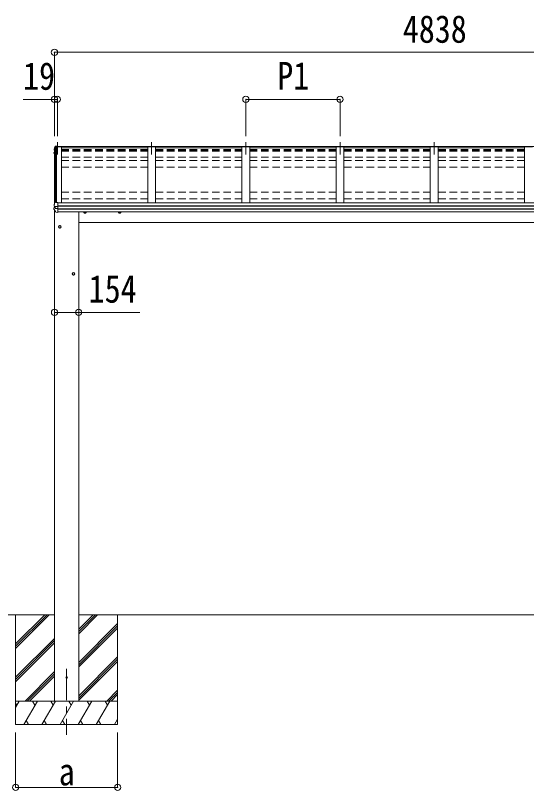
# Model space of a CAD drawing. Units: millimetres at full size, sheet at 1:40; some dimension numbers follow another scale. Extents: x -11243 to 11243, y -7760 to 7760.
# Drawn here: x -7255 to -4000, y -5134 to -194 of the extents above; entities that cross this region are included whole.
import ezdxf
from ezdxf.enums import TextEntityAlignment as Align

# ---------------------------------------------------------------- set-up
doc = ezdxf.new("R2010")
doc.units = ezdxf.units.MM
doc.header["$LTSCALE"] = 40
doc.header["$PDMODE"] = 32
doc.header["$PDSIZE"] = 40
doc.linetypes.add('CHAIN1', pattern=[8, 5, -1, 1, -1])
doc.linetypes.add('DASHED1', pattern=[1.8, 1.2, -0.6])
for name, color, linetype, lineweight in [('0-0_0', 7, 'Continuous', 9), ('0-1_本体', 5, 'CHAIN1', 9), ('0-3_ELV2', 4, 'Continuous', 9), ('0-6_OTH_LINE', 6, 'Continuous', 9)]:
    doc.layers.add(name, color=color, linetype=linetype, lineweight=lineweight)
doc.styles.add('ＭＳ ゴシック', font='')
doc.styles.get('ＭＳ ゴシック').set_extended_font_data('MS Gothic')

msp = doc.modelspace()

# ---------------------------------------------------------------- linework, layer by layer
at = {"layer": '0-0_0'}
for p, q in [((-7006.15, -4013.59), (-7635.77, -4013.59)), ((-7254.15, -4013.59), (-7254.15, -4713.59)), ((-7254.15, -4199.57), (-7068.17, -4013.59)), ((-7254.15, -4213.71), (-7054.03, -4013.59)), ((-7254.15, -4227.85), (-7039.89, -4013.59)), ((-7254.15, -4015.72), (-7252.02, -4013.59)), ((-6852.15, -4134.22), (-6731.52, -4013.59)), ((-6852.15, -4120.08), (-6745.66, -4013.59)), ((-6852.15, -4105.94), (-6759.8, -4013.59)), ((-2323.15, -4013.59), (-6852.15, -4013.59)), ((-6604.15, -4013.59), (-6604.15, -4713.59)), ((-6852.15, -4318.07), (-6604.15, -4070.07)), ((-6852.15, -4332.21), (-6604.15, -4084.21)), ((-6852.15, -4346.35), (-6604.15, -4098.36)), ((-7254.15, -4411.7), (-7006.15, -4163.7)), ((-7254.15, -4425.84), (-7006.15, -4177.85)), ((-7254.15, -4439.99), (-7006.15, -4191.99)), ((-6852.15, -4530.2), (-6604.15, -4282.2)), ((-6852.15, -4544.34), (-6604.15, -4296.34)), ((-6852.15, -4558.49), (-6604.15, -4310.49)), ((-7193.91, -4563.59), (-7006.15, -4375.83)), ((-7179.77, -4563.59), (-7006.15, -4389.98)), ((-7165.62, -4563.59), (-7006.15, -4404.12)), ((-6673.41, -4563.59), (-6604.15, -4494.33)), ((-6659.27, -4563.59), (-6604.15, -4508.48)), ((-6645.12, -4563.59), (-6604.15, -4522.62)), ((-6604.15, -4563.59), (-7254.15, -4563.59)), ((-7254.15, -4603.69), (-7231, -4563.59)), ((-7246, -4589.57), (-7254.15, -4575.46)), ((-7202.13, -4713.59), (-7115.53, -4563.59)), ((-7130.53, -4589.57), (-7145.53, -4563.59)), ((-7086.66, -4713.59), (-7000.06, -4563.59)), ((-7015.06, -4589.57), (-7030.06, -4563.59)), ((-6971.19, -4713.59), (-6884.59, -4563.59)), ((-6899.59, -4589.57), (-6914.59, -4563.59)), ((-6855.72, -4713.59), (-6769.12, -4563.59)), ((-6784.12, -4589.57), (-6799.12, -4563.59)), ((-6740.25, -4713.59), (-6653.65, -4563.59)), ((-6683.65, -4563.59), (-6668.65, -4589.57)), ((-7187.13, -4687.61), (-7172.14, -4713.59)), ((-7071.66, -4687.61), (-7056.66, -4713.59)), ((-6956.19, -4687.61), (-6941.19, -4713.59)), ((-6840.72, -4687.61), (-6825.73, -4713.59)), ((-6725.25, -4687.61), (-6710.26, -4713.59)), ((-6624.78, -4713.59), (-6604.15, -4677.85)), ((-6609.78, -4687.61), (-6604.15, -4697.37)), ((-7254.15, -4713.59), (-6604.15, -4713.59))]:
    msp.add_line(p, q, dxfattribs=at)
at = {"layer": '0-0_0', "linetype": 'DASHED1'}
msp.add_line((-7006.15, -4563.59), (-6852.15, -4563.59), dxfattribs=at)
at = {"layer": '0-1_本体'}
for p, q in [((-6987.65, -1000.61), (-6987.65, -1079.86)), ((-6387.65, -1000.61), (-6387.65, -1079.86)), ((-5787.65, -1000.61), (-5787.65, -1079.86)), ((-5187.65, -1000.61), (-5187.65, -1079.86)), ((-4587.65, -1000.61), (-4587.65, -1079.86)), ((-6929.15, -4357.65), (-6929.15, -4778.72))]:
    msp.add_line(p, q, dxfattribs=at)
at = {"layer": '0-3_ELV2'}
for p, q in [((-7006.65, -1050.33), (-6999.53, -1031.77)), ((-6999.83, -1031.61), (-6998.63, -1031.55)), ((-6999.65, -1032.09), (-6999.65, -1380.09)), ((-6999.53, -1031.77), (-6962.65, -1031.77)), ((-6998.48, -1031.34), (-6998.85, -1028.86)), ((-6998.63, -1031.55), (-6998.85, -1030.07)), ((-6984.65, -1025.63), (-6998.81, -1026.41)), ((-6987.65, -1030.73), (-6998.48, -1031.34)), ((-6998.48, -1031.34), (-6998.48, -1031.77)), ((-6998.48, -1031.72), (-6987.65, -1031.72)), ((-6993.95, -1385.45), (-6993.95, -1031.77)), ((-6987.65, -1028.49), (-6987.65, -1031.72)), ((-6987.65, -1028.49), (-6984.65, -1028.49)), ((-6987.65, -1031.77), (-6987.65, -1028.5)), ((-6987.65, -1028.5), (-2187.65, -1028.5)), ((-6984.65, -1028.49), (-6984.65, -1025.64)), ((-6962.65, -1031.77), (-6962.65, -1388.03)), ((-6962.65, -1037.17), (-6412.65, -1037.17)), ((-6362.65, -1031.77), (-6412.65, -1031.77)), ((-6412.65, -1031.77), (-6412.65, -1388.03)), ((-6362.65, -1031.77), (-6362.65, -1388.03)), ((-6362.65, -1037.17), (-5812.65, -1037.17)), ((-5762.65, -1031.77), (-5812.65, -1031.77)), ((-5812.65, -1031.77), (-5812.65, -1388.03)), ((-5762.65, -1031.77), (-5762.65, -1388.03)), ((-5762.65, -1037.17), (-5212.65, -1037.17)), ((-5162.65, -1031.77), (-5212.65, -1031.77)), ((-5212.65, -1031.77), (-5212.65, -1388.03)), ((-5162.65, -1031.77), (-5162.65, -1388.03)), ((-5162.65, -1037.17), (-4612.65, -1037.17)), ((-4562.65, -1031.77), (-4612.65, -1031.77)), ((-4612.65, -1031.77), (-4612.65, -1388.03)), ((-4562.65, -1031.77), (-4562.65, -1388.03)), ((-4562.65, -1037.17), (-4012.65, -1037.17)), ((-3962.65, -1031.77), (-4012.65, -1031.77)), ((-4012.65, -1031.77), (-4012.65, -1388.03)), ((-7009.53, -1066.61), (-7009.53, -1070.65)), ((-7009.48, -1066.27), (-7009.49, -1066.34)), ((-7009.12, -1047.66), (-7009.12, -1051.68)), ((-7006.65, -1069.03), (-7008.47, -1069.38)), ((-7008.07, -1052.95), (-7006.65, -1053.23)), ((-7006.65, -1065.01), (-7007.79, -1065.15)), ((-7007.5, -1070.72), (-7006.65, -1070.55)), ((-7006.65, -1051.36), (-7007.22, -1051.25)), ((-7006.65, -1051.7), (-7007.22, -1051.59)), ((-7006.65, -1050.33), (-7006.65, -1394.6)), ((-7009.69, -1426.95), (-7009.69, -1420.42)), ((-7009.22, -1408.39), (-7009.22, -1401.89)), ((-7001.65, -1418.04), (-7008.88, -1419.44)), ((-7008.35, -1409.38), (-7008.42, -1409.37)), ((-7008.35, -1409.38), (-7008.35, -1409.38)), ((-7001.1, -1410.32), (-7007.48, -1409.53)), ((-7006.65, -1409.63), (-7006.65, -1419.01)), ((-7001.65, -1410.25), (-7001.65, -1424.05)), ((-6984.65, -1410.32), (-6999.44, -1410.41)), ((-6984.65, -1424.17), (-6999.44, -1423.97)), ((-6984.65, -1448.48), (-6984.65, -1385)), ((-6984.65, -1388.03), (-2190.65, -1388.03)), ((-6984.65, -1407.56), (-2190.65, -1407.56)), ((-6984.65, -1408.46), (-2190.65, -1408.46)), ((-6984.65, -1425.7), (-2190.65, -1425.7)), ((-6984.65, -1427.66), (-2190.65, -1427.66)), ((-7006.15, -1433.1), (-7006.15, -4563.59)), ((-6997.03, -1447.39), (-6997.02, -1447.41)), ((-6984.65, -1448.48), (-6996.24, -1447.85)), ((-6984.65, -1445.69), (-2190.65, -1445.69)), ((-6852.15, -1445.69), (-6852.15, -4563.59)), ((-6852.15, -1513.59), (-2323.15, -1513.59))]:
    msp.add_line(p, q, dxfattribs=at)
at = {"layer": '0-3_ELV2', "linetype": 'DASHED1'}
for p, q in [((-6962.65, -1047.29), (-6412.65, -1047.29)), ((-6962.65, -1052.14), (-6412.65, -1052.14)), ((-6962.65, -1053.67), (-6412.65, -1053.67)), ((-6962.65, -1055.63), (-6412.65, -1055.63)), ((-6962.65, -1059.4), (-6412.65, -1059.4)), ((-6362.65, -1047.29), (-5812.65, -1047.29)), ((-6362.65, -1052.14), (-5812.65, -1052.14)), ((-6362.65, -1053.67), (-5812.65, -1053.67)), ((-6362.65, -1055.63), (-5812.65, -1055.63)), ((-6362.65, -1059.4), (-5812.65, -1059.4)), ((-5762.65, -1047.29), (-5212.65, -1047.29)), ((-5762.65, -1052.14), (-5212.65, -1052.14)), ((-5762.65, -1053.67), (-5212.65, -1053.67)), ((-5762.65, -1055.63), (-5212.65, -1055.63)), ((-5762.65, -1059.4), (-5212.65, -1059.4)), ((-5162.65, -1047.29), (-4612.65, -1047.29)), ((-5162.65, -1052.14), (-4612.65, -1052.14)), ((-5162.65, -1053.67), (-4612.65, -1053.67)), ((-5162.65, -1055.63), (-4612.65, -1055.63)), ((-5162.65, -1059.4), (-4612.65, -1059.4)), ((-4562.65, -1047.29), (-4012.65, -1047.29)), ((-4562.65, -1052.14), (-4012.65, -1052.14)), ((-4562.65, -1053.67), (-4012.65, -1053.67)), ((-4562.65, -1055.63), (-4012.65, -1055.63)), ((-4562.65, -1059.4), (-4012.65, -1059.4)), ((-6962.65, -1096.71), (-6412.65, -1096.71)), ((-6962.65, -1117.87), (-6412.65, -1117.87)), ((-6362.65, -1096.71), (-5812.65, -1096.71)), ((-6362.65, -1117.87), (-5812.65, -1117.87)), ((-5762.65, -1096.71), (-5212.65, -1096.71)), ((-5762.65, -1117.87), (-5212.65, -1117.87)), ((-5162.65, -1096.71), (-4612.65, -1096.71)), ((-5162.65, -1117.87), (-4612.65, -1117.87)), ((-4562.65, -1096.71), (-4012.65, -1096.71)), ((-4562.65, -1117.87), (-4012.65, -1117.87)), ((-6962.65, -1160.38), (-6412.65, -1160.38)), ((-6362.65, -1160.38), (-5812.65, -1160.38)), ((-5762.65, -1160.38), (-5212.65, -1160.38)), ((-5162.65, -1160.38), (-4612.65, -1160.38)), ((-4562.65, -1160.38), (-4012.65, -1160.38)), ((-6962.65, -1320.66), (-6412.65, -1320.66)), ((-6362.65, -1320.66), (-5812.65, -1320.66)), ((-5762.65, -1320.66), (-5212.65, -1320.66)), ((-5162.65, -1320.66), (-4612.65, -1320.66)), ((-4562.65, -1320.66), (-4012.65, -1320.66)), ((-6962.65, -1363.17), (-6412.65, -1363.17)), ((-6362.65, -1363.17), (-5812.65, -1363.17)), ((-5762.65, -1363.17), (-5212.65, -1363.17)), ((-5162.65, -1363.17), (-4612.65, -1363.17)), ((-4562.65, -1363.17), (-4012.65, -1363.17))]:
    msp.add_line(p, q, dxfattribs=at)
at = {"layer": '0-3_ELV2'}
for points in [[(-7001.46, -1027.61), (-7005.7, -1038.23), (-7009.05, -1047.17), (-7009.11, -1047.44), (-7009.12, -1047.5)], [(-7001.46, -1031.18), (-7002.45, -1033.67), (-7003.44, -1036.17), (-7004.4, -1038.67), (-7005.36, -1041.18), (-7006.3, -1043.69), (-7007.23, -1046.2), (-7008.15, -1048.72), (-7009.05, -1051.25)], [(-6984.65, -1028.07), (-6998.85, -1028.86), (-6998.85, -1030.07), (-6999.97, -1030.12)], [(-6998.55, -1031.77), (-6998.63, -1031.2), (-6998.63, -1031.55)], [(-7009.49, -1066.29), (-7009.52, -1066.46), (-7009.52, -1066.6)], [(-7009.35, -1071.3), (-7007.89, -1073.84), (-7006.65, -1075.96)], [(-7009.12, -1047.5), (-7009.12, -1047.61), (-7009.12, -1047.67)], [(-7001.29, -1380.75), (-7002.32, -1383.33), (-7003.34, -1385.92), (-7004.35, -1388.51), (-7005.34, -1391.11), (-7006.32, -1393.71), (-7007.28, -1396.32), (-7008.23, -1398.93), (-7009.17, -1401.55)], [(-6984.65, -1385), (-6998.65, -1385.68), (-6998.65, -1380.03), (-7000.41, -1380.13)], [(-7009.17, -1401.55), (-7009.21, -1401.76), (-7009.22, -1401.89)], [(-7005.87, -1409.61), (-7007.11, -1409.57), (-7008.35, -1409.38)], [(-7001.1, -1410.32), (-7000.85, -1410.35), (-7000.7, -1410.36)], [(-6811.65, -1453.39), (-6818.15, -1449.63), (-6818.15, -1445.69)], [(-6811.65, -1453.39), (-6805.15, -1449.63), (-6805.15, -1445.69)], [(-6591.66, -1453.39), (-6598.16, -1449.63), (-6598.16, -1445.69)], [(-6591.66, -1453.39), (-6585.16, -1449.63), (-6585.16, -1445.69)], [(-6973.15, -1548.39), (-6979.65, -1544.63), (-6979.65, -1537.13), (-6973.15, -1533.38)], [(-6973.15, -1548.39), (-6966.65, -1544.63), (-6966.65, -1537.13), (-6973.15, -1533.38)], [(-6886.15, -1848.39), (-6892.65, -1844.63), (-6892.65, -1837.13), (-6886.15, -1833.38)], [(-6886.15, -1848.39), (-6879.65, -1844.63), (-6879.65, -1837.13), (-6886.15, -1833.38)]]:
    msp.add_lwpolyline(points, dxfattribs=at)
for centre, radius in [((-6973.15, -1540.88), 8.5), ((-6973.15, -1540.88), 7.7), ((-6973.15, -1540.88), 6.5), ((-6886.15, -1840.88), 8.5), ((-6886.15, -1840.88), 7.7), ((-6886.15, -1840.88), 6.5), ((-6929.15, -4413.59), 5)]:
    msp.add_circle(centre, radius, dxfattribs=at)
for centre, radius, start, end in [((-6537.72, -1218.18), 498.52, 158.04646, 160.43093), ((-6999.88, -1031.82), 1.7, 92.9577, 157.99775), ((-6999.23, -1028.99), 2.62, 80.76, 148.16555), ((-6999.81, -1031.91), 0.3, 92.95769, 158.00506), ((-7008.23, -1070.65), 1.3, 100.8784, 209.72862), ((-7008.22, -1066.56), 1.3, 99.76805, 169.97457), ((-7007.83, -1051.68), 1.3, 160.55137, 259.11062), ((-7007.77, -1067.49), 2.32, 92.65141, 119.69627), ((-7007.45, -1071.01), 0.299, 100.87832, 209.80871), ((-6574.89, -822.4), 499.04, 209.85327, 210.09589), ((-6574.89, -822.75), 499.04, 209.85327, 210.09589), ((-7007.16, -1051.3), 0.299, 160.48478, 259.11069), ((-7007.16, -1050.95), 0.3, 212.93591, 259.04607), ((-7000.36, -1381.13), 1, 92.95955, 157.94622), ((-7008.69, -1420.42), 0.998, 100.914, 179.94879), ((-7008.69, -1426.95), 1, 180, 210.67851), ((-6614.75, -1193.24), 459.05, 210.67556, 213.61643), ((-7008.22, -1408.39), 1, 180, 258.54639), ((-7001.99, -1407.69), 16.37, 271.41275, 274.51688), ((-6996.18, -1446.85), 1, 213.61937, 266.89265), ((-6811.65, -1445.88), 8.5, 178.68482, 1.31518), ((-6811.65, -1445.88), 7.7, 178.54815, 1.45185), ((-6811.65, -1445.88), 6.5, 178.27991, 1.72009), ((-6591.66, -1445.88), 8.5, 178.68472, 1.31528), ((-6591.66, -1445.88), 7.7, 178.54804, 1.45196), ((-6591.66, -1445.88), 6.5, 178.27976, 1.72024)]:
    msp.add_arc(centre, radius, start, end, dxfattribs=at)
for centre, major_axis, ratio, start_param, end_param in [((-7000.65, -1423.85), (1, 0.195), 0.067217, 3.1284981, 3.4826308), ((-7000.8, -1402.8), (9.96, -2.12), 0.734427, 4.8771941, 5.0024979), ((-7000.8, -1431.57), (9.97, 1.96), 0.736539, 1.29146, 1.4167637)]:
    msp.add_ellipse(centre, major_axis=major_axis, ratio=ratio, start_param=start_param, end_param=end_param, dxfattribs=at)
at = {"layer": '0-6_OTH_LINE'}
for p, q in [((-7006.65, -428.5), (-7006.65, -963.96)), ((-7006.65, -428.5), (-2168.65, -428.5)), ((-7006.65, -728.5), (-7206.87, -728.5)), ((-7006.65, -728.5), (-7006.65, -963.96)), ((-6987.65, -728.5), (-7006.65, -728.5)), ((-6987.65, -728.5), (-6987.65, -963.96)), ((-5787.65, -728.5), (-5787.65, -963.96)), ((-5787.65, -728.5), (-5187.65, -728.5)), ((-5187.65, -728.5), (-5187.65, -963.96)), ((-7006.15, -2086.28), (-6852.15, -2086.28)), ((-7254.15, -5113.57), (-7254.15, -4763.59)), ((-6604.15, -5113.57), (-6604.15, -4763.59)), ((-7254.15, -5113.57), (-6604.15, -5113.57))]:
    msp.add_line(p, q, dxfattribs=at)
at = {"layer": '0-6_OTH_LINE', "lineweight": 18}
msp.add_line((-6852.15, -2086.28), (-6462.95, -2086.28), dxfattribs=at)
at = {"layer": '0-6_OTH_LINE'}
for p in [(-7006.65, -428.5), (-7006.65, -728.5), (-6987.65, -728.5), (-5787.65, -728.5), (-5187.65, -728.5), (-7006.15, -2086.28), (-6852.15, -2086.28), (-7254.15, -5113.57), (-6604.15, -5113.57)]:
    msp.add_point(p, dxfattribs=at)

# ---------------------------------------------------------------- texts
at = {"layer": '0-6_OTH_LINE', "color": 7, "style": 'ＭＳ ゴシック', "width": 0.85}
for s, p in [('4838', (-4787.65, -420.5)), ('19', (-7206.55, -720.08)), ('P1', (-5587.65, -718.5)), ('154', (-6788.65, -2076.85)), ('a', (-6979.15, -5153.57))]:
    msp.add_text(s, height=176, dxfattribs=at).set_placement(p, align=Align.BOTTOM_LEFT)

doc.saveas('drawing.dxf')
